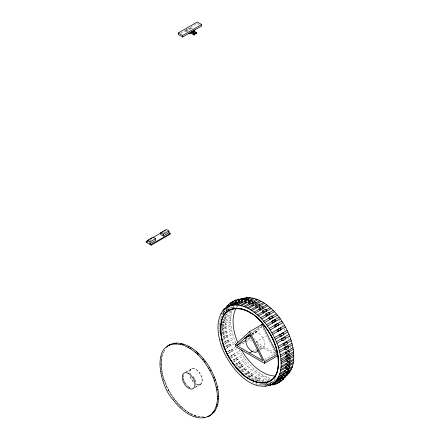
<?xml version="1.0" encoding="UTF-8"?>
<svg xmlns="http://www.w3.org/2000/svg" width="440" height="440" viewBox="0 0 440 440"><rect width="100%" height="100%" fill="white"/><g stroke="black" fill="none" stroke-linecap="round" stroke-linejoin="round"><path stroke-width="0.33" stroke-dasharray="2.2 1.65" d="M189.97 413.534C172.711 402.65 161.073 382.476 161.073 361.999L159.891 362.681M256.262 378.653L256.35 377.256L255.074 376.585L254.986 378.015L256.262 378.653L253.726 380.116L253.809 378.719L252.538 378.048L252.45 379.478L261.421 374.325L268.505 377.861L271.959 378.488M222.244 322.25L223.031 322.784L223.146 321.393L221.793 320.474M235.884 342.909C231.325 332.805 229.037 321.118 232.029 310.25L226.958 313.175M161.156 361.345L161.788 356.142L162.41 354.233M249.964 377.575L250.201 376.173L248.963 375.177L248.683 376.761L249.964 377.575L252.5 376.107L252.742 374.709L251.499 373.709L251.218 375.298L248.683 376.761M222.899 314.754L223.108 313.418L225.643 311.955M222.767 312.917L226.144 310.965L226.457 309.727L223.922 311.19L223.614 312.45L224.334 313.187M246.648 374.908L247.027 373.615L245.779 372.614L245.382 373.951L246.648 374.908L249.183 373.439L249.563 372.152L248.314 371.151L247.918 372.488L245.382 373.951M241.967 370.584L242.534 369.336L243.678 370.639L243.199 371.679L241.967 370.584L244.503 369.122L245.069 367.868L246.213 369.171L245.735 370.216L243.199 371.679M226.144 310.965L226.699 309.975L226.023 309.177M227.667 310.084L228.679 309.502L229.235 308.512L227.876 306.911M232.859 308.165L234.311 305.586M239.998 368.225L240.664 367.191L239.525 365.899L238.805 367.004L239.998 368.225L242.534 366.762L243.199 365.728L242.066 364.43L241.34 365.541L238.805 367.004M236.39 363.93L237.094 363.116L238.244 364.425L237.54 365.239L236.39 363.93L239.63 361.647L240.779 362.962L237.54 365.239M252.34 335.561L262.141 326.596L266.118 334.548M251.889 333.817L259.287 327.052M250.371 337.359L246.213 340.093M233.624 359.953L234.597 359.156L235.549 360.668L234.707 361.361L233.624 359.953L237.132 357.693L238.084 359.205L234.707 361.361M180.609 33.165L197.307 23.463L199.48 24.717M187.429 31.735L185.262 30.421L185.262 31.378L186.527 30.646L187.556 31.235M190.603 29.112L189.063 28.221L189.063 29.183L190.333 28.451L191.417 29.073M149.666 240.928L153.093 238.948M162.982 233.239L166.408 231.264L165.138 230.532M227.596 308.385L230.131 306.916M223.322 311.927L233.184 306.235M228.679 309.502L226.034 310.838L224.906 309.518M231.501 307.874L233.756 306.57M222.998 313.858L224.125 313.209M232.898 308.066L236.929 305.74M221.876 315.183L224.125 313.88M221.04 316.591L222.167 315.942M225.632 315.002L226.71 314.474M220.231 318.219L221.92 317.24M225.698 315.062L231.781 311.548M219.841 320.293L220.968 319.644M223.784 318.016L231.391 313.621M224.807 315.337L226.32 316.553L226.078 317.845L223.542 319.308L231.149 314.914M219.593 321.585L220.721 320.936M223.316 319.594L224.329 319.011L225.681 319.93L225.566 321.321L224.384 320.518L224.329 319.011M222.865 321.393L224.384 320.518M218.642 323.994L219.769 323.345M222.019 322.041L230.758 316.998M219.087 325.061L220.215 324.412M223.031 322.784L230.643 318.389M222.173 323.428L224.202 322.256L225.671 323.103L225.753 324.61L224.373 323.812L224.202 322.256M218.625 327.168L219.753 326.519M222.007 325.215L230.742 320.172M222.255 325.523L223.102 326.013L225.638 324.544M218.713 328.675L220.968 327.377M221.529 327.052L230.83 321.679M221.854 327.872L224.389 326.409L225.896 327.091L225.984 328.603L224.691 328.014L222.156 329.483L221.854 327.872L223.361 328.554L223.448 330.066L222.156 329.483M159.797 365.002L160.98 364.32M218.851 331.161L221.106 329.857M221.672 329.533L230.967 324.165M219.505 332.343L221.194 331.37M221.755 331.04L231.055 325.672M222.437 332.338L224.972 330.875L226.276 331.293L226.688 332.926L225.407 332.514L222.871 333.977L222.437 332.338L223.74 332.761L224.153 334.389L222.871 333.977M222.052 333.735L231.347 328.367M222.464 335.368L231.764 329.995M160.512 371.679L161.695 370.997M223.333 336.633L225.869 335.17L227.332 335.456L227.739 337.073L226.43 336.82L223.889 338.283L223.333 336.633L224.796 336.919L225.203 338.536L223.889 338.283M220.286 339.52L221.975 338.547M222.541 338.223L232.403 332.525M160.952 374.259L162.14 373.577M222.948 339.84L232.81 334.142M224.73 341.517L227.266 340.054L228.509 340.104L229.026 341.737L227.953 341.693L225.418 343.156L224.73 341.517L225.973 341.567L226.49 343.206L225.418 343.156M221.463 344.168L223.152 343.195M223.718 342.87L233.58 337.178M221.98 345.807L223.669 344.828M224.235 344.504L234.097 338.811M163.048 381.31L164.23 380.622M226.287 345.824L228.822 344.355L230.104 344.218C232.386 346.77 228.058 345.774 227.079 347.441L226.287 345.824L227.568 345.68L228.272 347.303L227.079 347.441M223.058 348.288L224.752 347.309M225.313 346.984L235.174 341.291M250.041 333.586L262.141 326.596M226.023 348.607L235.318 343.233M186.225 371.899L191.411 368.902M251.664 334.12L257.774 330.594M185.449 372.576L191.213 369.248M251.73 334.257L257.263 331.062M228.586 351.043L232.282 349.212L232.991 350.84L229.493 352.611L228.586 351.043L229.746 350.675L230.456 352.303L229.493 352.611M227.491 351.978L235.098 347.584M239.014 345.917L249.387 339.928M228.201 353.606L236.935 348.562M167.327 390.902L168.514 390.22M231.083 355.79L232.111 355.218L232.991 356.78L232.089 357.28L231.083 355.79L234.647 353.755L235.604 355.267L234.625 355.817L233.618 354.327M229.856 356.521L239.718 350.829M255.569 342.216L266.728 335.77L268.846 340.01M230.813 358.034L240.674 352.341M232.903 360.129L242.204 354.761M233.294 361.966L243.155 356.274M252.098 351.538L256.135 349.206M258.984 347.562L262.246 345.68M255.327 351.346L256.482 350.68M259.364 349.014L262.246 347.353M173.058 399.817L174.246 399.13M195.388 387.084L200.574 384.087M234.839 364.414L244.701 358.721L252.137 367.219L261.421 374.325M195.19 387.425L200.376 384.434M259.463 350.317L262.922 348.32A8.965 5.176 60 0 0 262.922 337.97A8.96 5.17 60 0 0 253.968 332.789L252.951 333.724A8.965 5.176 60 0 0 252.318 335.126M235.989 365.728L245.85 360.036M237.276 367.197L247.137 361.504M238.409 368.495L248.27 362.802M240.603 367.296L243.139 365.833M240.279 370.634L250.146 364.942M179.85 407.435L181.038 406.752M241.423 371.938L251.284 366.245M264.55 359.661L275.506 353.337L271.871 346.066M241.269 375.221L242.963 374.242M243.524 373.918L253.385 368.225M245.333 374.594L254.634 369.226M247.005 373.703L249.541 372.24M247.269 376.151L256.57 370.783M248.512 377.152L257.812 371.778M250.19 376.266L252.725 374.803M187.242 413.248L188.424 412.561M251.411 378.697L260.145 373.654M255.789 381.464L255.734 379.676L263.34 375.282M252.483 382.91L253.611 382.256M255.734 379.676L256.993 380.303L264.605 375.914M256.295 381.172L258.324 380L258.269 378.213L259.529 378.84L256.993 380.303M194.728 416.851L195.91 416.163L197.923 416.818M258.572 381.068L259.584 380.485L259.54 378.994M255.684 383.895L256.812 383.245M259.628 381.618L267.234 377.223M255.827 385.182L258.643 383.554M261.91 381.667L268.505 377.861M259.21 384.94L260.898 383.966M264.677 381.783L270.765 378.268M260.409 385.16L262.658 383.856M266.888 381.42L270.27 379.467M265.584 383.383L263.56 384.555L264.732 384.648L267.267 383.185M262.328 385.506L265.144 383.884M274.302 378.637L277.184 376.97M264.088 385.402L267.471 383.449L267.944 385.088M273.955 379.709L275.082 379.055M267.08 384.863L275.814 379.819M267.333 384.868L269.363 383.697L270.479 383.62L270.006 381.986M268.697 384.324L274.615 380.908M268.956 384.5L270.479 383.62M262.922 348.32L261.613 348.728L258.99 348.111M258.324 380L259.584 380.485M190.482 413.859L195.91 416.163M223.102 326.013L223.135 324.566L221.667 323.719M192.506 28.743L190.333 27.489L190.333 28.451M189.063 29.183L190.091 29.772M186.527 29.689L188.579 30.872M185.262 31.378L186.346 32.005M250.558 338.932L247.94 337.425L247.94 339.091L251.724 341.275M256.399 342.309L275.506 353.337M256.982 344.311L274.901 354.657M251.218 375.298L252.5 376.107M188.755 386.936L189.976 387.728M247.918 372.488L249.183 373.439M224.73 316.767L225.973 317.768M244.503 369.122L245.735 370.216M223.108 313.418L223.982 314.232M241.34 365.541L242.534 366.762M223.922 311.19L224.807 312.103M238.926 362.461L240.075 363.776M227.816 308.495L228.569 309.375M236.159 358.49L237.243 359.898M239.091 349.833L244.701 358.721M231.121 349.58L232.029 351.148M269.148 340.615L271.568 345.461M228.822 344.355L229.614 345.978M227.266 340.054L227.953 341.693M272.498 383.845L271.871 382.096C274.725 381.26 270.358 383.785 269.329 383.559L269.962 385.308M225.869 335.17L226.43 336.82M266.272 383.229L266.827 385.16M224.972 330.875L225.407 332.514M224.389 326.409L224.691 328.014M263.555 381.711L263.434 380.787L262.163 380.155L262.389 381.887M189.552 387.453L189.552 387.651A8.965 5.176 60 0 1 187.127 385.693M186.527 28.221L186.527 30.646M236.572 307.56A41.245 23.815 60 0 1 237.743 305.949M258.935 302.99A41.245 23.815 60 0 1 260.101 303.534M276.337 317.009A41.245 23.815 60 0 1 277.167 318.043M278.779 320.166A41.245 23.815 60 0 1 279.554 321.25M281.765 324.605A41.245 23.815 60 0 1 282.464 325.765M284.125 328.724A41.245 23.815 60 0 1 285.038 330.512M288.151 337.854A41.245 23.815 60 0 1 288.58 339.086M290.587 346.77A41.245 23.815 60 0 1 290.807 348.051M253.743 338.096A8.96 5.17 60 0 1 256.581 341.627A8.965 5.176 60 0 1 258.44 347.875M186.384 384.835A8.965 5.176 60 0 1 185.372 383.416M185.07 382.916A8.965 5.176 60 0 1 184.283 381.348M184.063 380.82A8.965 5.176 60 0 1 183.31 375.452M191.197 374.204A8.965 5.176 60 0 0 189.552 373.005A8.965 5.176 60 0 1 194.255 368.649L195.894 369.347A8.965 5.176 60 0 1 202.235 380.325A8.965 5.176 60 0 1 195.894 383.988M193.072 376.272A8.965 5.176 60 0 1 195.047 379.836M195.239 380.369A8.965 5.176 60 0 1 195.679 381.97M195.8 382.657A8.965 5.176 60 0 1 195.8 385.204M193.468 382.03A8.965 5.176 60 0 1 189.888 375.551M196.312 384.065A8.789 5.071 60 0 0 202.097 380.699A8.789 5.071 60 0 0 197.093 370.32L195.476 369.264A8.789 5.071 60 0 0 189.684 372.939M193.16 381.53A8.789 5.071 60 0 1 190.014 375.595M188.353 386.678A8.789 5.071 60 0 1 183.458 375.425M193.639 377.284A8.789 5.071 60 0 1 194.475 378.791M194.711 379.308A8.789 5.071 60 0 1 195.431 381.403M200.107 416.873A40.167 23.194 60 0 1 182.204 407.764M181.731 407.341A40.167 23.194 60 0 1 169.472 391.925M169.147 391.358A40.167 23.194 60 0 1 164.956 349.729M203.423 416.829A40.167 23.194 60 0 1 169.488 391.364A40.167 23.194 60 0 1 165.209 349.58"/><path stroke-width="0.66" d="M209.484 415.894C221.084 406.874 217.816 389.681 213.252 377.768C207.229 363.847 197.208 350.273 182.523 344.883C148.649 337.128 159.544 385.88 173.058 399.817C180.939 409.97 194.161 421.768 207.966 416.62C218.301 412.236 219.791 399.113 217.921 389.367C215.309 374.913 207.515 361.548 196.614 351.758C188.997 345.169 177.205 339.548 167.761 345.834M277.849 380.98C253.825 399.003 228.729 366.581 221.419 346.132C217.613 334.604 215.49 320.666 223.157 310.178C230.373 302.209 242.605 304.519 250.668 309.854L255.739 306.928L255.833 305.564L258.368 304.101L259.644 304.755L259.551 306.218M259.644 304.755L257.109 306.218L257.015 307.681L255.739 306.928M288.161 365.293L289.52 366.41L289.421 367.824L286.886 369.286L286.985 367.873L285.626 366.762L285.384 368.049L280.313 370.981M253.891 312.175L258.962 309.243L259.199 307.846L261.734 306.383L263.01 307.192L262.74 308.781M263.01 307.192L260.475 308.655L260.205 310.244L258.962 309.243M270.749 385.083C284.328 377.146 282.145 358.694 277.959 345.796C272.63 331.534 263.643 318.175 250.668 309.854M284.68 371.773L284.928 370.469L286.127 371.63L285.885 372.933L284.68 371.773L279.609 374.704M280.946 367.609L286.017 364.678L286.264 363.38L287.392 364.166L287.425 365.662L289.96 364.199L289.927 362.703L288.8 361.917M287.463 369.006L288.668 370.167L288.42 371.47L285.885 372.933M285.714 376.052C294.547 369.93 294.602 357.302 292.98 347.716C290.868 336.644 285.874 326.332 279.191 317.317C270.435 306.004 254.375 292.232 239.299 299.992M257.285 314.902L262.356 311.977L262.735 310.695L265.271 309.232L266.536 310.195L266.139 311.514M266.536 310.195L264 311.658L263.604 312.978L262.356 311.977M282.959 374.841L284.345 376.415L284.741 375.243L287.282 373.775L286.138 372.482L277.888 377.773M286.88 374.952L287.282 373.775M260.524 317.796L265.595 314.87L266.074 313.825L268.609 312.361L269.841 313.456L269.274 314.705M269.841 313.456L267.305 314.919L266.739 316.173L265.595 314.87M283.267 377.823L282.111 376.349L281.556 377.339L282.744 378.873L283.267 377.823L285.802 376.36L285.082 375.436M285.802 376.36L285.285 377.41L282.744 378.873M228.602 305.063L227.079 305.943L226.523 306.95L227.238 307.907M268.67 318.214L269.748 319.611L270.468 318.5L273.004 317.036L271.81 315.816L269.274 317.279L268.67 318.214L269.682 317.625M272.283 318.148L273.004 317.036M230.72 303.111L228.69 304.282L228.041 305.179L229.037 306.652M276.562 383.62L275.82 382.151L274.813 382.47L275.693 384.202L283.118 379.759L283.767 378.862L281.232 380.325L280.582 381.222L279.406 379.478L274.329 382.404M272.267 320.958L271.579 321.706L272.641 323.125L275.94 320.826L274.802 319.495L272.267 320.958L273.405 322.289M274.115 320.243L274.802 319.495M275.176 321.657L275.94 320.826M278.35 382.888L279.114 382.14L278.108 380.446L277.272 381.068L278.35 382.888L281.65 380.677M231.204 305.036L230.197 303.336L233.497 301.125L232.733 301.873M166.568 347.358L168.949 345.152M235.263 344.745L249.563 331.666L262.246 324.346L277.228 354.332L277.228 355.999L264.545 363.319L235.263 346.412L235.263 344.745L236.412 344.08M236.709 345.582L249.464 333.916L262.823 360.657L236.709 345.582L245.927 340.252M261.256 325.248L262.246 324.346M275.066 324.874L274.18 325.562L275.132 327.069L278.669 324.841L277.602 323.411L275.066 324.874L276.133 326.304M276.777 324.043L277.602 323.411M277.668 325.606L278.669 324.841M239.641 300.02L240.988 299.019M279.406 379.478L280.236 378.851L281.232 380.325M233.486 301.34L232.623 301.923L233.382 303.408L234.366 303.055L233.486 301.34L236.027 299.871L236.61 301.015M236.027 299.871L230.197 303.336M279.103 382.157L275.693 384.202M189.602 32.989L182.628 37.015L178.288 34.507L178.288 32.983L197.307 22L201.647 24.508L201.647 25.971L189.602 32.923L189.602 33.886L188.518 33.259M178.288 32.983L182.628 35.486L201.647 24.508M189.602 33.886L190.872 33.154L194.134 35.035L194.766 34.667L194.766 33.71L191.505 31.829M191.928 32.544L192.775 32.054L196.031 33.935L196.669 33.572L196.669 32.61L193.407 30.729M193.831 31.444L194.673 30.954L194.673 29.997M190.872 33.154L190.872 32.192L194.134 34.078L194.766 33.71M192.775 32.054L192.775 31.097L196.031 32.978L196.669 32.61M168.944 232.727L168.944 230.973L166.408 229.504L160.699 232.799L160.699 234.559L163.235 236.022L168.944 232.727L170.209 233.459L170.209 234.19L151.19 245.174L146.119 242.242L146.119 241.511L147.384 242.242L147.384 240.488L153.093 237.193L155.628 238.656L155.628 240.416L149.919 243.711L149.919 241.951L155.628 238.656M146.119 241.511L149.089 239.795M150.277 239.113L152.059 238.079M153.252 237.397L162.762 231.902M163.95 231.22L165.138 230.532M160.699 232.799L163.235 234.267L168.944 230.973M149.919 243.711L151.19 244.442L170.209 233.459M238.832 299.062L236.297 300.531L237.155 302.5L236.104 302.709L235.334 300.949L238.832 299.062L239.476 300.542M241.797 298.738L239.261 300.201L239.894 301.956L238.838 302.165L238.216 300.449L240.752 298.986L241.797 298.738L242.429 300.493M228.311 306.339L233.382 303.408M226.963 307.34L235.884 302.175M225.341 308.38L226.859 307.5M226.694 307.637L228.388 306.658M229.515 306.009L230.637 305.36M224.796 308.957L226.49 307.984M223.96 309.579L226.215 308.281M231.033 305.635L236.104 302.709M242.022 299.293L243.711 298.315M223.086 310.31L224.774 309.337M232.078 305.426L238.673 301.62M241.94 299.734L244.761 298.106M244.926 298.875L242.391 300.339L242.952 302.264L241.747 302.049L241.28 300.416L243.815 298.952L244.926 298.875L245.487 300.8M233.767 305.096L239.85 301.582M243.628 299.398L246.444 297.77M234.823 304.882L241.923 300.784M244.684 299.189L247.5 297.561M221.073 313.891L222.2 313.242M236.676 304.975L241.747 302.049M244.849 300.256L249.359 297.655M248.529 299.558L245.993 301.026L246.378 302.891L245.179 302.671L244.811 300.911L247.346 299.448L248.529 299.558L248.914 301.428M237.875 305.195L250.558 297.875M169.285 345.109L170.467 344.427M173.624 343.767L174.812 343.084M240.108 305.602L245.179 302.671M248.281 300.883L252.791 298.282M175.45 343.728L176.638 343.046M241.307 305.817L253.985 298.496M252.527 300.916L249.992 302.379L250.195 304.161L248.924 303.529L248.76 302.066L251.295 300.603L252.527 300.916L252.731 302.698M243.854 306.46L248.924 303.529M252.593 301.416L256.537 299.139M180.51 344.229L181.693 343.547M245.124 307.093L257.802 299.772M255.849 302.484L253.314 303.952L253.374 305.745L252.115 305.118L252.054 303.474L254.59 302.011L255.849 302.484L255.91 304.282M182.523 344.883L183.706 344.195M247.044 308.05L252.115 305.118M255.778 303.006L259.721 300.724M248.303 308.677L260.981 301.356M259.402 304.81L263.346 302.533M187.946 347.188L189.134 346.506M251.939 310.607L264.622 303.286M190.003 348.486L191.191 347.798M262.625 307.131L266.569 304.854M255.129 313.17L267.812 305.85M266.019 309.859L269.962 307.582M258.533 315.904L271.211 308.583M195.431 352.44L196.614 351.758M268.697 313.077L273.202 310.475M197.395 354.293L198.578 353.611M261.663 319.099L274.346 311.779M263.538 321.239L269.627 317.724M271.711 316.52L276.216 313.918M264.671 322.536L277.354 315.216M202.45 359.634L203.638 358.947M266.508 324.638L279.191 317.317M249.931 335.115L244.58 338.382L249.997 335.252M204.188 361.917L205.37 361.229M267.57 326.051L280.247 318.731M269.11 328.488L281.787 321.167M270.061 330L282.739 322.68M208.527 368.269L209.715 367.587M271.838 332.816L284.52 325.495M277.882 329.411L280.418 327.949L281.402 329.461L277.871 331.408L276.909 329.89L277.882 329.411L278.867 330.924M272.8 334.34L285.478 327.019M209.919 370.827L211.101 370.145M274.423 337.684L287.106 330.363M280.572 334.488L283.107 333.02L283.982 334.604L281.44 336.067L280.203 336.38L279.499 334.757L280.572 334.488L281.44 336.067M249.563 353.001L252.098 351.538L255.272 352.385L256.581 351.984A8.965 5.176 60 0 0 258.06 350.158M275.132 339.306L281.727 335.5M283.305 334.587L287.81 331.986M213.252 377.768L214.434 377.08M276.199 341.764L288.882 334.444M281.98 340.456C279.692 337.882 284.031 338.959 285.005 337.266L285.78 338.888L283.245 340.351L281.98 340.456L276.909 343.387M285.082 338.668L289.586 336.067M214.198 380.424L215.38 379.736M278.124 346.44L290.802 339.119M283.608 345.142L283.195 343.514L284.284 343.602L286.82 342.139L287.474 343.789L284.939 345.252L283.608 345.142L278.531 348.068M287.27 343.024L291.214 340.747M279.175 350.598L291.852 343.277M284.658 349.289L284.245 347.672L286.902 346.225L288.112 346.489L288.651 348.139L286.116 349.608L284.658 349.289L279.582 352.215M216.293 387.47L217.476 386.788M284.367 347.694L285.577 347.952L288.112 346.489M287.755 347.495L292.264 344.894M264.545 363.319L264.545 361.653L277.228 354.332M216.733 390.049L217.921 389.367M280.297 355.036L292.98 347.716M285.725 353.722L285.368 352.105L286.594 352.539L289.13 351.076L289.536 352.709L287.001 354.173L285.725 353.722L280.654 356.653M288.827 351.934L293.337 349.333M280.797 359.156L293.48 351.835M285.956 357.736L285.868 356.23L288.481 354.794L289.745 355.399L290.02 357L287.485 358.468L285.956 357.736L280.885 360.663M217.448 396.726L218.636 396.044M285.945 356.263L287.21 356.862L289.745 355.399M289.619 355.619L293.562 353.342M217.355 399.047L218.543 398.365M280.978 362.362L293.661 355.042M286.171 359.497L288.706 358.028L289.977 358.76L290.142 360.322L287.606 361.785L286.138 360.943L286.055 359.431L287.436 360.228L287.606 361.785M281.067 363.869L286.138 360.943M289.8 358.826L293.75 356.549M287.436 360.228L289.977 358.76M281.193 366.306L293.87 358.985M289.118 362.89L293.629 360.289M216.639 404.905L217.828 404.223M287.392 364.166L289.927 362.703M216.018 406.813L217.206 406.125M280.555 369.688L293.233 362.368M285.747 366.85L288.283 365.387M288.481 366.262L292.991 363.66M286.985 367.873L289.52 366.41M213.923 411.439L215.111 410.757M279.857 373.395L292.534 366.075M203.621 417.962L204.804 417.28M212.817 412.803L214 412.12M287.782 369.985L292.292 367.384M207.966 416.62L210.667 415.212M286.127 371.63L288.668 370.167M278.443 376.783L286.05 372.389M287.738 371.41L291.12 369.463M286.055 373.054L290.565 370.452M277.041 379.275L283.635 375.469M286.902 373.582L289.724 371.954M282.183 376.437L283.707 375.557M265.315 386.276L266.442 385.627M276.48 380.27L281.556 377.339M286.908 374.248L289.163 372.95M268.004 385.743L269.132 385.094M275.165 381.783L282.266 377.68M284.345 376.415L287.848 374.462L285.571 375.777M279.912 379.181L281.941 378.01M285.318 376.057L287.012 375.084M273.031 383.372L279.626 379.566M281.77 378.329L280.737 379.132M269.742 385.396L279.301 379.896M278.201 380.6L280.231 379.429M273.037 383.889L269.962 385.308M272.454 384.01L272.882 384.995L275.418 383.532M272.882 384.995L275.875 383.411M279.488 328.405L280.418 327.949M280.406 329.945L281.402 329.461M235.334 300.949L236.297 300.531M282.034 333.295L283.107 333.02M207.906 416.317L209.149 415.938M238.216 300.449L239.261 300.201M283.811 337.37L285.005 337.266M241.28 300.416L242.391 300.339M285.731 342.05L286.82 342.139M244.811 300.911L245.993 301.026M248.76 302.066L249.992 302.379M287.903 350.642L289.13 351.076M252.054 303.474L253.314 303.952M255.833 305.564L257.109 306.218M147.384 240.488L149.919 241.951M250.943 313.302C239.877 304.486 222.844 307.681 220.996 323.318C218.939 343.332 229.493 363.022 244.481 375.733C256.135 385.88 275.346 386.557 278.13 368.043C280.192 348.029 269.638 328.345 254.645 315.629M259.199 307.846L260.475 308.655M286.017 364.678L287.425 365.662M252.098 351.538L248.93 348.728L247.615 346.803A8.965 5.176 60 0 1 246.609 337.387L247.627 336.446A8.96 5.17 60 0 1 250.459 336.199M262.735 310.695L264 311.658M285.384 368.049L286.886 369.286M266.074 313.825L267.305 314.919M269.274 317.279L270.468 318.5M283.602 373.945L284.741 375.243M227.079 305.943L227.799 306.9M228.69 304.282L229.867 306.031M230.962 302.588L232.034 304.414M249.563 331.666L264.545 361.653M282.469 338.729L283.245 340.351M273.378 383.499L273.845 384.582M284.284 343.602L284.939 345.252M285.577 347.952L286.116 349.608M286.594 352.539L287.001 354.173M287.21 356.862L287.485 358.468M196.031 32.978L196.031 33.935M194.134 34.078L194.134 35.035M182.628 35.486L182.628 37.015M163.235 234.267L163.235 236.022M151.19 244.442L151.19 245.174M275.55 376.007A41.245 23.815 60 0 1 241.346 349.778M237.782 342.573A41.245 23.815 60 0 1 236.22 308.138M197.159 352.743A40.167 23.194 60 0 1 198.578 354.046M204.798 360.982A40.167 23.194 60 0 1 205.579 362.01M221.634 320.914C217.954 340.538 228.162 360.311 242.083 373.61C252.252 383.79 272.861 388.57 277.492 370.447C281.171 350.829 270.969 331.05 257.048 317.752C246.879 307.571 226.27 302.791 221.634 320.914M222.585 317.306C216.271 336.166 226.056 356.384 238.48 370.431C247.495 380.82 268.444 390.957 276.54 374.055C282.854 355.195 273.075 334.983 260.651 320.93C251.636 310.541 230.687 300.405 222.585 317.306M188.623 373.543L186.984 372.845A8.965 5.176 60 0 0 183.766 382.767A8.965 5.176 60 0 0 194.37 387.277A8.965 5.176 60 0 0 188.623 373.543"/></g></svg>
